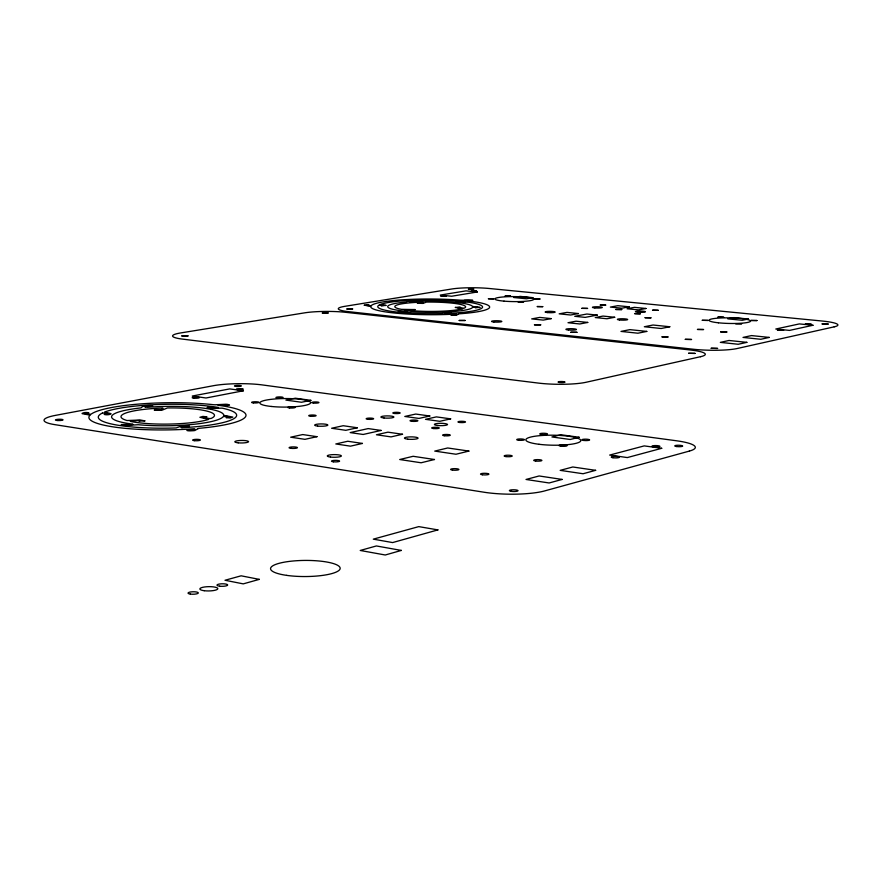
<?xml version="1.0" encoding="UTF-8"?>
<svg xmlns="http://www.w3.org/2000/svg" width="882" height="882" viewBox="0 0 882 882"><rect width="100%" height="100%" fill="white"/><g stroke="black" fill="none" stroke-linecap="round" stroke-linejoin="round"><path stroke-width="1.32" d="M218.218 405.246L220.709 404.827A8.809 1.499 -0.5 0 1 224.381 404.662C221.922 405.996 234.171 405.566 227.523 404.375A5.027 0.849 -0.5 0 0 225.836 404.243L216.553 404.684A4.653 0.783 -0.6 0 1 215.329 404.783L213.863 404.739A78.542 13.572 -0.8 0 0 90.978 414.242L87.516 414.121M465.2 301.842L464.428 301.986M89.942 415.19L89.6 414.992A4.807 0.827 -1.1 0 0 88.509 414.838L82.191 413.669A5.149 0.882 -1.1 0 1 82.224 413.338C84.959 411.497 93.889 413.206 85.025 413.57M197.877 428.773L194.856 430.515A5.314 0.948 -0.7 0 1 193.125 430.725L190.435 430.846A3.164 0.562 -0.7 0 1 186.874 430.416A3.164 0.562 -0.7 0 1 189.387 429.743A3.164 0.562 -0.7 0 1 193.081 430.129M194.9 429.082L193.808 428.762A78.542 13.572 -0.8 0 1 89.909 415.224M180.92 427.417L181.89 427.704M162.85 408.366L162.123 409.182M144.968 407.021L147.459 407.308A56.084 9.691 -0.8 0 1 223.708 415.356L232.848 417.087L230.125 418.002L226.046 417.605L229.882 416.988M458.508 313.992L459.279 313.816A59.458 7.861 0.2 0 0 464.075 300.519L465.189 300.299A8.125 1.058 0.3 0 1 468.507 300.156L472.84 300.376L460.636 300.211A59.458 7.861 0.2 0 0 371.157 305.701M198.108 428.531L199.167 428.31A78.542 13.572 -0.8 0 0 218.229 405.279M460.492 302.107L456.303 301.898L468.243 302.195A52.38 6.924 0.2 0 1 446.06 313.474M212.033 407.991C215.065 406.745 202.628 406.922 208.78 408.256A5.06 0.86 -0.6 0 0 210.401 408.421L222.11 408.146A69.182 11.951 -0.8 0 1 181.979 427.704M455.597 314.819L450.834 314.973L456.589 315.128L458.497 314.08M446.226 312.724L451.066 312.625L445.432 312.415L441.805 313.606A52.38 6.924 0.2 0 1 379.337 304.963M102.61 412.963L105.906 413.14M131.694 424.661L132.995 424.341L132.3 424.066A56.084 9.691 -0.8 0 1 141.098 407.892C143.623 403.537 162.034 406.635 146.688 406.15M406.878 311.699L407.605 311.544L406.955 311.379A42.468 5.612 0.2 0 1 406.382 302.03L408.631 300.773L414.264 300.949L409.854 301.005M371.046 305.712L369.117 305.69A8.203 1.08 0.1 0 1 366.361 305.359M217.181 407.793L218.482 407.495A69.182 11.951 -0.8 0 0 104.671 412.037L111.011 413.658A5.149 0.882 -1 0 1 110.845 413.989C107.78 415.819 99.203 413.945 108.166 413.724M216.641 407.826L215.803 407.881A8.82 1.499 -0.6 0 1 212.055 408.002M379.469 304.952L381.454 305.007M135.784 420.626L130.69 421.045A4.983 0.871 -0.9 0 0 130.371 421.078L130.26 421.342A46.735 8.07 -0.8 0 0 208.637 419.391L199.905 417.285L202.937 416.414L206.95 416.866L202.794 417.407A7.475 1.301 -0.6 0 0 205.33 417.969L209.519 418.531A4.928 0.86 -0.6 0 0 209.817 418.553L211.151 418.421A46.735 8.07 -0.8 0 0 167.459 407.958L162.034 410.185L154.218 410.02L160.215 409.854M186.113 425.675L183.412 425.752A5.281 0.937 -0.7 0 0 181.626 425.94L176.202 427.946A69.182 11.951 -0.8 0 1 102.521 412.974M477.812 307.333L475.1 307.62L480.128 307.454L472.487 306.407A42.468 5.612 0.2 0 0 410.957 301.688L408.939 301.545M366.317 305.304L369.139 305.007L364.079 305.172L370.804 306.241A59.458 7.861 0.2 0 0 455.355 314.069M457.449 307.564L460.382 307.278L455.222 307.421L462.697 308.711A35.39 4.675 0.2 0 1 404.188 309.814L415.213 309.593L401.354 309.339A35.39 4.675 0.2 0 1 422.147 302.151L423.139 302.57L417.329 303.265L422.941 303.419L426.491 302.074A35.39 4.675 0.2 0 1 464.208 308.16L457.604 307.62M455.509 314.08L456.391 314.257M445.917 313.463L445.134 313.297M227.126 416.447L223.322 416.547A56.084 9.691 -0.8 0 1 138.209 424.716L126.247 425.422L121.198 424.551L127.416 424.463L126.413 424.915A7.607 1.334 -0.9 0 0 130.624 424.705M87.605 414.132L87.693 414.143A8.985 1.532 -1 0 1 85.08 413.658M162.883 408.201L161.671 408.101A46.735 8.07 -0.8 0 0 126.997 420.527L140.326 420.019L145.089 420.89L138.915 421.034L140.117 420.527A7.574 1.323 -0.9 0 0 135.883 420.67M197.965 428.63A4.917 0.871 -0.6 0 1 198.108 428.531M194.58 429.38A9.283 1.654 -0.7 0 1 193.434 430.063M181.405 427.064A9.239 1.632 -0.7 0 1 182.828 426.403M186.113 425.686A3.131 0.551 -0.7 0 1 189.432 426.149A3.131 0.551 -0.7 0 1 186.675 426.778A3.131 0.551 -0.7 0 1 183.202 426.348M105.84 413.151A9.018 1.543 -1 0 1 108.111 413.625M227.016 416.48A7.475 1.301 -0.5 0 1 229.783 416.91M145.354 406.822A7.321 1.235 -0.8 0 1 146.346 406.205M161.891 409.182A7.354 1.246 -0.8 0 1 160.579 409.799M456.292 314.378A8.434 1.136 0.3 0 1 455.74 314.819M445.3 313.154A8.401 1.136 0.3 0 1 446.105 312.724M465.178 301.798A52.38 6.924 0.2 0 0 380.528 304.422L386.173 305.426L380.991 305.712L383.968 305.404A8.236 1.091 0.1 0 0 381.399 305.018M463.888 301.997A8.114 1.058 0.3 0 1 460.525 302.118M477.724 307.289A6.13 0.816 0.3 0 0 475.133 307.013L472.752 307.024A42.468 5.612 0.2 0 1 411.718 311.743C407.429 312.867 390.065 310.762 402.887 311.853A6.196 0.827 0.1 0 0 406.271 311.71M409.149 301.446A6.02 0.783 0.2 0 1 409.733 301.005M488.385 298.789L493.909 298.855L488.474 298.711M756.943 320.541L751.012 320.464L756.943 320.541M476.556 291.06L471.186 291.093L476.556 291.093M473.711 289.109L468.342 289.109L473.7 289.142M741.564 323.771L735.588 323.639L741.564 323.771M465.101 320.475L459.213 320.475L465.101 320.475M188.02 335.888L181.868 335.932L188.02 335.888M726.823 331.985L720.715 331.897L726.823 331.985M723.692 317.189L717.827 317.068L723.593 317.3M717.573 348.423L711.201 348.28L717.573 348.423M446.358 296.043L440.879 296.01L446.358 296.043M707.992 320.398L702.083 320.32L707.992 320.442M703.538 329.526L697.475 329.438L703.538 329.526M695.027 353.406L688.577 353.307L695.027 353.406M691.521 339.482L685.303 339.35L691.521 339.482M621.755 309.571L615.768 309.472L621.755 309.571M667.994 336.935L661.82 336.847L667.983 336.979M658.226 310.299L652.493 310.177L658.215 310.332M650.938 317.829L645.095 317.707L650.938 317.829M640.332 313.738L634.555 313.617L640.211 313.849M352.613 308.954L346.924 308.998L352.613 308.954M540.699 324.83L534.47 324.808L540.699 324.83M605.691 305.084L600.058 305.051L605.669 305.117M328.115 312.967L322.36 313.011L328.115 312.967M576.938 332.327L570.863 332.282L576.938 332.327M587.555 308.424L581.855 308.347L587.555 308.424M828.143 324.047L822.145 323.926L828.143 324.047M811.208 324.223L805.2 324.058L811.175 324.256M542.761 306.627L537.094 306.55L542.739 306.66M539.949 298.987L534.415 298.954L539.949 298.987M783.58 330.265L777.483 330.089L783.58 330.265M523.643 301.842L518.065 301.798L523.643 301.842M510.502 296.01L505.022 295.944L510.48 296.043M401.343 550.423L385.258 554.999L360.231 550.467L376.382 545.958L401.343 550.423M259.308 579.375L243.234 583.873L225.009 580.257L241.128 575.814L259.308 579.375M437.924 529.895L392.611 542.573L373.295 539.156L418.774 526.62L437.924 529.895M689.316 451.099L544.723 490.899A42.92 8.577 0.7 0 1 484.152 492.244L54.938 424.661A37.816 6.538 -1.1 0 1 55.445 415.378L213.091 385.765A35.126 5.733 -0.4 0 1 262.219 384.916L676.538 440.78A39.888 7.31 1.2 0 1 689.316 451.099M562.143 479.433L549.122 482.972L526.025 479.466L539.123 475.971L562.143 479.433M595.648 470.327L583.079 473.744L560.169 470.36L572.804 466.986L595.648 470.327M661.721 448.299L627.322 457.571L609.671 455.068L644.224 445.895L661.721 448.299M579.099 437.252L570.191 439.49L551.912 436.965L560.864 434.738L579.099 437.252M434.484 459.5L421.111 462.774L399.711 459.522L413.14 456.292L434.484 459.5M468.904 451.077L455.983 454.241L434.727 451.099L447.692 447.979L468.904 451.077M362.436 443.437L350.485 446.16L335.799 443.966L347.773 441.254L362.436 443.437M402.523 434.264L391.035 436.888L376.438 434.771L387.959 432.169L402.523 434.264M450.658 418.851L439.809 421.309L425.488 419.325L436.37 416.888L450.658 418.851M700.484 356.714L586.221 382.237A34.244 5.435 0.7 0 1 538.174 383.064L182.486 339.107A30.782 4.388 -0.5 0 1 180.821 332.911L304.654 312.845A29.029 3.936 -0.1 0 1 345.215 312.272L689.944 349.945A32.292 4.785 1 0 1 700.484 356.714M834.207 326.836L737.109 348.533A31.675 4.586 1.1 0 1 693.23 349.228L348.776 311.688A28.478 3.793 0 0 1 344.708 306.352L451.805 288.987A27.044 3.407 0.3 0 1 489.356 288.502L822.344 321.048A30.065 4.057 1.4 0 1 834.207 326.836M381.123 430.438L363.152 434.473L350.176 432.588L368.191 428.586L381.123 430.438M429.832 415.995L418.939 418.421L404.794 416.458L415.72 414.055L429.832 415.995M812.984 325.26L789.544 330.408L775.785 329.019L799.335 323.915L812.984 325.26M316.98 436.678L304.952 439.335L290.663 437.196L302.713 434.561L316.98 436.678M357.386 427.77L345.799 430.317L331.61 428.255L343.219 425.719L357.386 427.77M746.867 342.359L738.234 344.267L720.329 342.37L729.006 340.474L746.867 342.359M769.214 337.42L760.813 339.283L743.019 337.42L751.475 335.579L769.214 337.42M748.333 319.019L742.236 320.287L727.826 318.854L733.945 317.597L748.333 319.019M646.804 331.412L637.929 333.209L620.994 331.412L629.913 329.636L646.804 331.412M669.802 326.748L661.147 328.501L644.323 326.748L653.022 325.017L669.802 326.748M310.894 400.351L301.49 402.258L285.9 400.097L295.327 398.212L310.894 400.351M243.388 390.781L206.013 397.991L192.276 396.04L229.717 388.907L243.388 390.781M645.966 308.48L638.546 309.891L627.036 308.744L634.489 307.344L645.966 308.48M587.754 322.437L579.783 323.97L568.008 322.724L576.001 321.202L587.754 322.437M614.699 317.277L606.948 318.755L595.251 317.553L603.023 316.076L614.699 317.277M597.279 315.095L585.152 317.377L574.722 316.307L586.872 314.025L597.279 315.095M629.23 306.815L621.766 308.215L610.377 307.079L617.852 305.69L629.23 306.815M551.25 318.611L543.202 320.111L531.681 318.898L539.74 317.41L551.25 318.611M578.438 313.562L570.621 315.017L559.166 313.838L567.005 312.393L578.438 313.562M532.926 297.664L526.466 298.778L513.699 297.51L520.171 296.396L532.926 297.664M477.272 291.986L451.628 296.242L440.25 295.084L465.961 290.873L477.272 291.986M204.194 590.708A9.007 2.15 -0.9 0 0 217.843 588.702A9.007 2.15 -0.9 0 0 204.492 586.982A9.007 2.15 -0.9 0 0 204.194 590.708M219.618 586.188A5.358 1.268 -0.8 0 0 227.677 584.987A5.358 1.268 -0.8 0 0 219.673 583.983A5.358 1.268 -0.8 0 0 219.618 586.188M286.672 575.373A34.784 8.059 -0.3 0 0 340.132 568.636A34.784 8.059 -0.3 0 0 289.351 561.404A34.784 8.059 -0.3 0 0 286.672 575.373M676.516 446.535A3.991 0.728 1.3 0 0 682.679 446.105A3.991 0.728 1.3 0 0 676.902 445.289A3.991 0.728 1.3 0 0 676.516 446.535M190.303 594.082A5.182 1.246 -1 0 0 198.329 592.991A5.182 1.246 -1 0 0 190.832 591.932A5.182 1.246 -1 0 0 190.303 594.082M236.133 386.437A3.484 0.562 -0.4 0 0 241.392 385.919A3.484 0.562 -0.4 0 0 236.2 385.467A3.484 0.562 -0.4 0 0 236.133 386.437M57.341 420.505A3.793 0.65 -1.2 0 0 63.041 419.832A3.793 0.65 -1.2 0 0 57.385 419.369A3.793 0.65 -1.2 0 0 57.341 420.505M511.373 491.351A4.333 0.871 0.7 0 0 518.043 490.734A4.333 0.871 0.7 0 0 511.725 489.841A4.333 0.871 0.7 0 0 511.373 491.351M437.582 425.477A6.637 1.18 0.3 0 0 447.56 424.518A6.637 1.18 0.3 0 0 437.626 423.448A6.637 1.18 0.3 0 0 437.582 425.477M384.001 417.991A6.527 1.136 0.1 0 0 393.923 417.054A6.527 1.136 0.1 0 0 384.276 416.017A6.527 1.136 0.1 0 0 384.001 417.991M317.641 426.094A6.648 1.18 -0.2 0 0 327.883 425.124A6.648 1.18 -0.2 0 0 318.215 424.055A6.648 1.18 -0.2 0 0 317.641 426.094M238.195 442.83A6.891 1.268 -0.5 0 0 248.581 441.662A6.891 1.268 -0.5 0 0 238.283 440.636A6.891 1.268 -0.5 0 0 238.195 442.83M407.749 439.17A6.824 1.246 0.2 0 0 418.079 438.156A6.824 1.246 0.2 0 0 407.925 437.02A6.824 1.246 0.2 0 0 407.749 439.17M330.496 457.074A7.089 1.345 -0.1 0 0 341.389 455.983A7.089 1.345 -0.1 0 0 331.037 454.759A7.089 1.345 -0.1 0 0 330.496 457.074M411.96 421.309A3.936 0.695 0.2 0 0 417.892 420.736A3.936 0.695 0.2 0 0 411.993 420.108A3.936 0.695 0.2 0 0 411.96 421.309M290.994 448.343A4.178 0.772 -0.3 0 0 297.432 447.692A4.178 0.772 -0.3 0 0 291.369 446.998A4.178 0.772 -0.3 0 0 290.994 448.343M271.413 406.47A25.335 4.267 -0.3 0 0 310.574 402.931A25.335 4.267 -0.3 0 0 273.85 399.061A25.335 4.267 -0.3 0 0 271.413 406.47M539.023 444.285A27.474 5.005 0.8 0 0 580.797 440.68A27.474 5.005 0.8 0 0 540.181 435.631A27.474 5.005 0.8 0 0 539.023 444.285M433.338 428.52A3.815 0.684 0.3 0 0 439.28 428.035A3.815 0.684 0.3 0 0 433.801 427.34A3.815 0.684 0.3 0 0 433.338 428.52M367.739 419.27A3.748 0.65 0 0 0 373.637 418.807A3.748 0.65 0 0 0 368.356 418.145A3.748 0.65 0 0 0 367.739 419.27M459.665 422.478A3.771 0.661 0.4 0 0 465.498 422.004A3.771 0.661 0.4 0 0 460.051 421.331A3.771 0.661 0.4 0 0 459.665 422.478M394.386 413.471A3.693 0.639 0.1 0 0 400.185 413.008A3.693 0.639 0.1 0 0 394.938 412.368A3.693 0.639 0.1 0 0 394.386 413.471M452.466 470.095A4.156 0.805 0.4 0 0 458.916 469.522A4.156 0.805 0.4 0 0 452.918 468.706A4.156 0.805 0.4 0 0 452.466 470.095M506.014 456.589A4.046 0.761 0.6 0 0 512.233 456.049A4.046 0.761 0.6 0 0 506.312 455.277A4.046 0.761 0.6 0 0 506.014 456.589M482.443 474.77A4.201 0.816 0.5 0 0 488.915 474.185A4.201 0.816 0.5 0 0 482.818 473.358A4.201 0.816 0.5 0 0 482.443 474.77M535.661 461.021A4.09 0.772 0.7 0 0 541.901 460.459A4.09 0.772 0.7 0 0 535.881 459.676A4.09 0.772 0.7 0 0 535.661 461.021M193.764 398.179A3.583 0.595 -0.6 0 0 199.321 397.661A3.583 0.595 -0.6 0 0 194.128 397.154A3.583 0.595 -0.6 0 0 193.764 398.179M237.92 389.712A3.517 0.573 -0.4 0 0 243.311 389.216A3.517 0.573 -0.4 0 0 238.173 388.719A3.517 0.573 -0.4 0 0 237.92 389.712M653.672 446.843A3.991 0.728 1.2 0 0 659.923 446.435A3.991 0.728 1.2 0 0 654.279 445.597A3.991 0.728 1.2 0 0 653.672 446.843M612.957 457.725A4.068 0.761 1.1 0 0 619.396 457.306A4.068 0.761 1.1 0 0 613.685 456.424A4.068 0.761 1.1 0 0 612.957 457.725M253.332 402.887A3.616 0.606 -0.4 0 0 258.867 402.346A3.616 0.606 -0.4 0 0 253.553 401.828A3.616 0.606 -0.4 0 0 253.332 402.887M277.643 398.025A3.572 0.595 -0.3 0 0 283.089 397.495A3.572 0.595 -0.3 0 0 277.808 396.988A3.572 0.595 -0.3 0 0 277.643 398.025M313.507 403.074A3.616 0.606 -0.2 0 0 318.964 402.545A3.616 0.606 -0.2 0 0 313.584 402.027A3.616 0.606 -0.2 0 0 313.507 403.074M289.594 407.969A3.66 0.628 -0.3 0 0 295.15 407.429A3.66 0.628 -0.3 0 0 289.737 406.889A3.66 0.628 -0.3 0 0 289.594 407.969M518.462 440.228A3.914 0.717 0.6 0 0 524.459 439.721A3.914 0.717 0.6 0 0 518.715 439.004A3.914 0.717 0.6 0 0 518.462 440.228M541.592 434.528A3.87 0.695 0.7 0 0 547.502 434.021A3.87 0.695 0.7 0 0 541.791 433.316A3.87 0.695 0.7 0 0 541.592 434.528M583.697 440.46A3.925 0.717 0.9 0 0 589.628 439.942A3.925 0.717 0.9 0 0 583.785 439.225A3.925 0.717 0.9 0 0 583.697 440.46M561.029 446.215A3.969 0.728 0.8 0 0 567.06 445.686A3.969 0.728 0.8 0 0 561.184 444.947A3.969 0.728 0.8 0 0 561.029 446.215M333.44 461.804A4.09 0.783 -0.1 0 0 339.603 461.121A4.09 0.783 -0.1 0 0 333.484 460.459A4.09 0.783 -0.1 0 0 333.44 461.804M194.327 440.669A3.936 0.717 -0.7 0 0 200.412 440.041A3.936 0.717 -0.7 0 0 194.724 439.434A3.936 0.717 -0.7 0 0 194.327 440.669M310.497 416.216A3.726 0.65 -0.2 0 0 316.12 415.654A3.726 0.65 -0.2 0 0 310.585 415.091A3.726 0.65 -0.2 0 0 310.497 416.216M444.274 435.73A3.881 0.706 0.3 0 0 450.305 435.223A3.881 0.706 0.3 0 0 444.726 434.517A3.881 0.706 0.3 0 0 444.274 435.73M559.761 382.512A3.451 0.551 0.7 0 0 564.998 382.115A3.451 0.551 0.7 0 0 559.894 381.553A3.451 0.551 0.7 0 0 559.761 382.512M637.499 312.217A5.038 0.673 0.8 0 0 645.437 311.842A5.038 0.673 0.8 0 0 638.325 311.07A5.038 0.673 0.8 0 0 637.499 312.217M594.843 307.928A4.972 0.65 0.7 0 0 602.34 307.465A4.972 0.65 0.7 0 0 594.909 306.804A4.972 0.65 0.7 0 0 594.843 307.928M547.546 312.57A5.038 0.673 0.6 0 0 555.208 312.085A5.038 0.673 0.6 0 0 547.766 311.401A5.038 0.673 0.6 0 0 547.546 312.57M493.909 322.007A5.171 0.706 0.4 0 0 501.858 321.5A5.171 0.706 0.4 0 0 494.328 320.783A5.171 0.706 0.4 0 0 493.909 322.007M619.528 319.979A5.149 0.695 0.8 0 0 627.664 319.604A5.149 0.695 0.8 0 0 620.432 318.788A5.149 0.695 0.8 0 0 619.528 319.979M568.449 330.011A5.292 0.739 0.7 0 0 576.453 329.482A5.292 0.739 0.7 0 0 568.614 328.732A5.292 0.739 0.7 0 0 568.449 330.011M504.019 301.137A19.393 2.503 0.5 0 0 533.665 299.34A19.393 2.503 0.5 0 0 505.177 296.815A19.393 2.503 0.5 0 0 504.019 301.137M718.444 322.801A20.76 2.8 1.1 0 0 750.505 321.224A20.76 2.8 1.1 0 0 720.407 317.994A20.76 2.8 1.1 0 0 718.444 322.801"/></g></svg>
